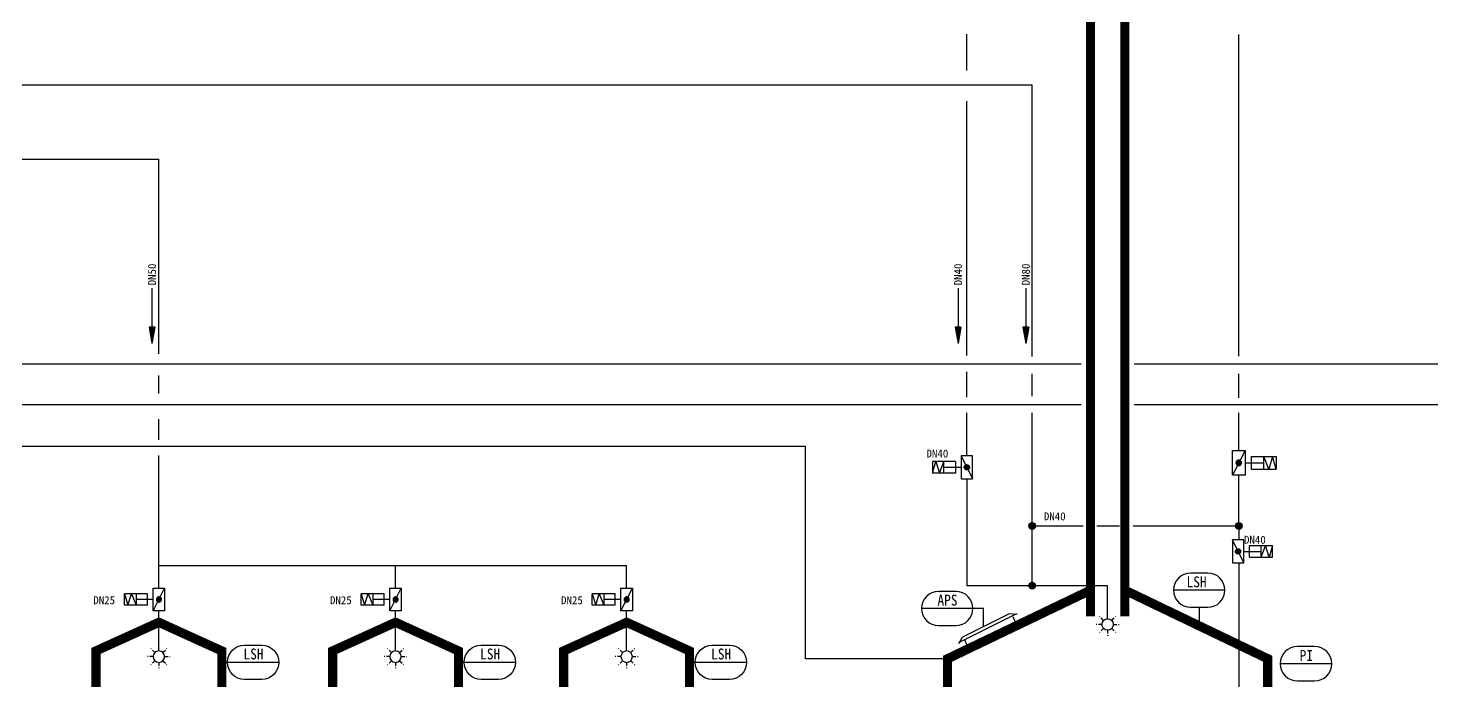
# Model space of a CAD drawing. Header units: millimetres. Extents: x 702 to 1891, y -286 to 555.
# Drawn here: x 1422.9 to 1623.6, y 252.4 to 345.8 of the extents above; entities that cross this region are included whole.
import ezdxf
from ezdxf.enums import TextEntityAlignment as Align

# ---------------------------------------------------------------- set-up
doc = ezdxf.new("R2010")
doc.units = ezdxf.units.MM
doc.header["$MEASUREMENT"] = 0
doc.linetypes.add('1', pattern=[0])
doc.linetypes.add('GESTRICHELT', pattern=[0.75, 0.5, -0.25])
doc.layers.get('0').update_dxf_attribs({"linetype": 'CONTINUOUS'})
for name, color, linetype in [('CIP', 24, 'CONTINUOUS'), ('DUENN', 7, 'CONTINUOUS'), ('PRODUKT', 3, 'CONTINUOUS'), ('TEXT', 7, 'CONTINUOUS')]:
    doc.layers.add(name, color=color, linetype=linetype)

# ---------------------------------------------------------------- blocks, each defined once
blk = doc.blocks.new('M')
at = {"layer": 'DUENN', "color": 1}
for p, q in [((10, 5), (5, 5)), ((5, -5), (10, -5))]:
    blk.add_line(p, q, dxfattribs=at)
for centre, start, end in [((5, 0), 90, 270), ((10, 0), 270, 90)]:
    blk.add_arc(centre, 5, start, end, dxfattribs=at)
blk = doc.blocks.new('T961')
at = {"color": 6, "linetype": 'GESTRICHELT', "ltscale": 3}
for p, q in [((-2.5, 0), (-5, 0)), ((-1.77, 1.77), (-3.54, 3.54)), ((1.77, 1.77), (3.54, 3.54)), ((2.5, 0), (5, 0)), ((-1.77, -1.77), (-3.54, -3.54)), ((0, -2.5), (0, -5)), ((1.77, -1.77), (3.54, -3.54))]:
    blk.add_line(p, q, dxfattribs=at)
at = {"color": 3}
blk.add_circle((0, 0), 2.5, dxfattribs=at)
blk = doc.blocks.new('P')
at = {"color": 3, "linetype": 'Continuous'}
for p, q in [((0, 2.2), (12.5, 0)), ((0, -2.2), (0, 2.2)), ((0, 1.7), (9.8, 0)), ((0, 1.3), (7.1, 0)), ((0, 0.8), (4.4, 0)), ((0, 0.3), (1.7, 0)), ((0, 0), (12.5, 0)), ((0, -2.2), (12.5, 0)), ((0, -0.3), (1.7, 0)), ((0, -0.8), (4.4, 0)), ((0, -1.3), (7.1, 0)), ((0, -1.7), (9.8, 0))]:
    blk.add_line(p, q, dxfattribs=at)

msp = doc.modelspace()

# ---------------------------------------------------------------- hatches: boundary and pattern name
at = {"layer": 'TEXT'}
for points in [[(1566.95, 274.61, 1), (1566, 274.61, 1)], [(1596.51, 274.61, 1), (1595.56, 274.61, 1)], [(1566.95, 266.06, 1), (1566, 266.06, 1)]]:
    msp.add_hatch(color=256, dxfattribs=at).paths.add_polyline_path(points)

# ---------------------------------------------------------------- linework, layer by layer
at = {"color": 163}
for p, q in [((1557.12, 339.76), (1557.12, 344.96)), ((1557.12, 299), (1557.12, 335.36)), ((1557.12, 293.03), (1557.12, 296.64)), ((1557.12, 284.62), (1557.12, 290.81)), ((1557.12, 281.35), (1557.13, 266.06)), ((1577.27, 266.06), (1557.13, 266.06))]:
    msp.add_line(p, q, dxfattribs=at)
for p, q in [((1440.58, 308.63), (1440.58, 303.07)), ((1555.88, 308.63), (1555.88, 303.07)), ((1565.57, 308.63), (1565.57, 303.07)), ((1554.37, 255.61), (1534.05, 255.61))]:
    msp.add_line(p, q)
at = {"color": 146}
for p, q in [((1573.5, 297.77), (1372.86, 297.77)), ((1767.84, 297.77), (1581.05, 297.77))]:
    msp.add_line(p, q, dxfattribs=at)
at = {"color": 7}
for p, q in [((1534.05, 285.98), (1376.86, 285.98)), ((1534.05, 255.61), (1534.05, 285.98))]:
    msp.add_line(p, q, dxfattribs=at)
at = {"color": 3, "linetype": '1'}
for p, q in [((1595.14, 281.86), (1595.14, 285.42)), ((1596.92, 285.42), (1595.14, 281.86)), ((1595.14, 285.42), (1596.92, 285.42)), ((1596.92, 285.42), (1596.92, 281.86)), ((1552.22, 282.17), (1552.71, 283.81)), ((1552.22, 283.81), (1552.22, 282.17)), ((1555.49, 283.81), (1552.22, 283.81)), ((1552.71, 283.81), (1553.2, 282.17)), ((1553.2, 282.17), (1553.85, 283.81)), ((1553.85, 282.17), (1553.85, 283.81)), ((1555.49, 283.81), (1555.49, 282.17)), ((1556.31, 284.62), (1557.94, 281.35)), ((1556.31, 284.62), (1556.31, 281.35)), ((1557.94, 284.62), (1556.31, 284.62)), ((1557.16, 283.36), (1556.76, 282.97)), ((1557.11, 283.36), (1556.76, 283.01)), ((1557.06, 283.35), (1556.77, 283.07)), ((1557.2, 283.35), (1556.77, 282.93)), ((1556.77, 283.08), (1556.79, 283.12)), ((1557.23, 283.35), (1556.78, 282.89)), ((1557.27, 283.33), (1556.79, 282.85)), ((1556.99, 283.33), (1556.79, 283.13)), ((1556.79, 283.12), (1556.8, 283.15)), ((1557.3, 283.32), (1556.8, 282.82)), ((1556.8, 283.15), (1556.82, 283.18)), ((1557.33, 283.3), (1556.82, 282.79)), ((1556.82, 283.18), (1556.84, 283.21)), ((1557.36, 283.28), (1556.84, 282.77)), ((1556.84, 283.21), (1556.86, 283.24)), ((1556.86, 283.24), (1556.89, 283.27)), ((1557.38, 283.26), (1556.86, 282.74)), ((1557.41, 283.24), (1556.88, 282.72)), ((1556.89, 283.27), (1556.92, 283.29)), ((1557.43, 283.21), (1556.91, 282.7)), ((1556.92, 283.29), (1556.95, 283.31)), ((1557.45, 283.19), (1556.94, 282.68)), ((1556.95, 283.31), (1556.98, 283.33)), ((1557.46, 283.16), (1556.97, 282.66)), ((1556.98, 283.33), (1557.02, 283.34)), ((1557.48, 283.12), (1557, 282.65)), ((1557.02, 283.34), (1557.05, 283.35)), ((1557.05, 283.35), (1557.09, 283.36)), ((1557.09, 283.36), (1557.13, 283.36)), ((1557.13, 283.36), (1557.17, 283.36)), ((1557.17, 283.36), (1557.2, 283.35)), ((1557.2, 283.35), (1557.24, 283.34)), ((1557.24, 283.34), (1557.27, 283.33)), ((1557.27, 283.33), (1557.31, 283.32)), ((1557.31, 283.32), (1557.34, 283.3)), ((1557.34, 283.3), (1557.37, 283.27)), ((1557.37, 283.27), (1557.4, 283.25)), ((1557.4, 283.25), (1557.42, 283.22)), ((1557.42, 283.22), (1557.44, 283.19)), ((1557.44, 283.19), (1557.46, 283.16)), ((1557.46, 283.16), (1557.48, 283.12)), ((1557.48, 283.12), (1557.49, 283.09)), ((1557.94, 281.35), (1557.94, 284.62)), ((1595.63, 283.71), (1595.62, 283.67)), ((1595.62, 283.67), (1595.62, 283.63)), ((1595.62, 283.66), (1596.04, 283.24)), ((1595.62, 283.63), (1595.63, 283.59)), ((1595.62, 283.61), (1595.99, 283.24)), ((1595.64, 283.75), (1595.63, 283.71)), ((1595.63, 283.71), (1596.09, 283.25)), ((1595.63, 283.59), (1595.63, 283.55)), ((1595.63, 283.55), (1595.64, 283.51)), ((1595.63, 283.55), (1595.93, 283.25)), ((1595.65, 283.79), (1595.64, 283.75)), ((1595.64, 283.75), (1596.13, 283.26)), ((1595.64, 283.51), (1595.66, 283.47)), ((1595.67, 283.82), (1595.65, 283.79)), ((1595.65, 283.79), (1596.17, 283.27)), ((1595.66, 283.82), (1596.2, 283.28)), ((1595.66, 283.48), (1595.86, 283.28)), ((1595.66, 283.47), (1595.68, 283.44)), ((1595.69, 283.86), (1595.67, 283.82)), ((1595.68, 283.85), (1596.24, 283.3)), ((1595.68, 283.44), (1595.7, 283.4)), ((1595.71, 283.89), (1595.69, 283.86)), ((1595.7, 283.88), (1596.27, 283.32)), ((1595.7, 283.4), (1595.73, 283.37)), ((1595.74, 283.92), (1595.71, 283.89)), ((1595.73, 283.91), (1596.29, 283.34)), ((1595.73, 283.37), (1595.76, 283.34)), ((1595.77, 283.95), (1595.74, 283.92)), ((1595.75, 283.94), (1596.32, 283.37)), ((1595.76, 283.34), (1595.79, 283.32)), ((1595.8, 283.97), (1595.77, 283.95)), ((1595.78, 283.96), (1596.34, 283.4)), ((1595.79, 283.32), (1595.82, 283.29)), ((1595.83, 283.99), (1595.8, 283.97)), ((1595.81, 283.98), (1596.36, 283.43)), ((1595.82, 283.29), (1595.86, 283.28)), ((1595.87, 284.01), (1595.83, 283.99)), ((1595.84, 284), (1596.38, 283.46)), ((1595.86, 283.28), (1595.9, 283.26)), ((1595.91, 284.03), (1595.87, 284.01)), ((1595.87, 284.01), (1596.4, 283.49)), ((1595.9, 283.26), (1595.93, 283.25)), ((1595.95, 284.04), (1595.91, 284.03)), ((1595.91, 284.03), (1596.41, 283.53)), ((1595.93, 283.25), (1595.97, 283.24)), ((1595.99, 284.04), (1595.95, 284.04)), ((1595.95, 284.04), (1596.42, 283.57)), ((1595.97, 283.24), (1596.01, 283.24)), ((1596.03, 284.04), (1595.99, 284.04)), ((1596, 284.04), (1596.42, 283.62)), ((1596.01, 283.24), (1596.02, 283.24)), ((1596.02, 283.24), (1596.06, 283.24)), ((1596.07, 284.04), (1596.03, 284.04)), ((1596.05, 284.04), (1596.42, 283.67)), ((1596.06, 283.24), (1596.1, 283.25)), ((1596.11, 284.03), (1596.07, 284.04)), ((1596.1, 283.25), (1596.14, 283.26)), ((1596.15, 284.02), (1596.11, 284.03)), ((1596.11, 284.03), (1596.42, 283.72)), ((1596.14, 283.26), (1596.18, 283.27)), ((1596.18, 284.01), (1596.15, 284.02)), ((1596.22, 283.99), (1596.18, 284.01)), ((1596.18, 284.01), (1596.39, 283.8)), ((1596.18, 283.27), (1596.22, 283.29)), ((1596.25, 283.97), (1596.22, 283.99)), ((1596.22, 283.29), (1596.25, 283.31)), ((1596.29, 283.94), (1596.25, 283.97)), ((1596.25, 283.31), (1596.28, 283.34)), ((1596.28, 283.34), (1596.31, 283.36)), ((1596.32, 283.92), (1596.29, 283.94)), ((1596.31, 283.36), (1596.34, 283.4)), ((1596.34, 283.88), (1596.32, 283.92)), ((1596.36, 283.85), (1596.34, 283.88)), ((1596.34, 283.4), (1596.36, 283.43)), ((1596.38, 283.82), (1596.36, 283.85)), ((1596.36, 283.43), (1596.38, 283.46)), ((1596.4, 283.78), (1596.38, 283.82)), ((1596.38, 283.46), (1596.4, 283.5)), ((1596.41, 283.74), (1596.4, 283.78)), ((1596.4, 283.5), (1596.41, 283.54)), ((1596.42, 283.7), (1596.41, 283.74)), ((1596.41, 283.54), (1596.42, 283.58)), ((1596.42, 283.66), (1596.42, 283.7)), ((1596.42, 283.62), (1596.42, 283.66)), ((1596.42, 283.58), (1596.42, 283.62)), ((1596.92, 283.64), (1597.81, 283.64)), ((1597.81, 284.53), (1601.37, 284.53)), ((1597.81, 284.53), (1597.81, 282.75)), ((1597.81, 283.64), (1599.59, 283.64)), ((1600.3, 282.75), (1599.59, 284.53)), ((1599.59, 282.75), (1599.59, 284.53)), ((1600.83, 284.53), (1600.3, 282.75)), ((1601.37, 282.75), (1600.83, 284.53)), ((1601.37, 284.53), (1601.37, 282.75)), ((1555.49, 282.17), (1552.22, 282.17)), ((1555.49, 282.99), (1553.85, 282.99)), ((1556.31, 282.99), (1555.49, 282.99)), ((1556.31, 281.35), (1557.94, 281.35)), ((1556.76, 283.01), (1556.77, 283.04)), ((1556.76, 282.97), (1556.76, 283.01)), ((1556.77, 282.93), (1556.76, 282.97)), ((1556.77, 283.04), (1556.77, 283.08)), ((1556.78, 282.9), (1556.77, 282.93)), ((1556.79, 282.86), (1556.78, 282.9)), ((1556.8, 282.83), (1556.79, 282.86)), ((1556.82, 282.79), (1556.8, 282.83)), ((1556.84, 282.76), (1556.82, 282.79)), ((1556.87, 282.74), (1556.84, 282.76)), ((1556.89, 282.71), (1556.87, 282.74)), ((1556.92, 282.69), (1556.89, 282.71)), ((1556.95, 282.67), (1556.92, 282.69)), ((1556.99, 282.65), (1556.95, 282.67)), ((1557.02, 282.64), (1556.99, 282.65)), ((1557.06, 282.63), (1557.02, 282.64)), ((1557.49, 283.09), (1557.03, 282.64)), ((1557.1, 282.62), (1557.06, 282.63)), ((1557.5, 283.05), (1557.07, 282.63)), ((1557.13, 282.62), (1557.1, 282.62)), ((1557.5, 283.01), (1557.11, 282.62)), ((1557.14, 282.62), (1557.13, 282.62)), ((1557.18, 282.62), (1557.14, 282.62)), ((1557.5, 282.96), (1557.16, 282.62)), ((1557.21, 282.63), (1557.18, 282.62)), ((1557.49, 282.91), (1557.21, 282.63)), ((1557.25, 282.64), (1557.21, 282.63)), ((1557.28, 282.65), (1557.25, 282.64)), ((1557.47, 282.84), (1557.28, 282.65)), ((1557.32, 282.67), (1557.28, 282.65)), ((1557.35, 282.69), (1557.32, 282.67)), ((1557.38, 282.72), (1557.35, 282.69)), ((1557.4, 282.74), (1557.38, 282.72)), ((1557.43, 282.77), (1557.4, 282.74)), ((1557.45, 282.8), (1557.43, 282.77)), ((1557.47, 282.83), (1557.45, 282.8)), ((1557.48, 282.87), (1557.47, 282.83)), ((1557.49, 282.9), (1557.48, 282.87)), ((1557.49, 283.09), (1557.5, 283.05)), ((1557.5, 282.94), (1557.49, 282.9)), ((1557.5, 283.05), (1557.5, 283.02)), ((1557.5, 283.02), (1557.5, 282.98)), ((1557.5, 282.98), (1557.5, 282.94)), ((1596.92, 281.86), (1595.14, 281.86)), ((1597.81, 282.75), (1601.37, 282.75)), ((1595.12, 272.6), (1595.12, 269.33)), ((1596.75, 269.33), (1595.12, 272.6)), ((1596.75, 272.6), (1595.12, 272.6)), ((1595.56, 270.9), (1595.99, 271.33)), ((1595.56, 270.94), (1595.94, 271.33)), ((1595.56, 270.99), (1595.9, 271.33)), ((1595.56, 271.05), (1595.84, 271.32)), ((1595.57, 270.86), (1596.02, 271.32)), ((1595.57, 271.05), (1595.58, 271.09)), ((1595.58, 270.83), (1596.06, 271.31)), ((1595.58, 271.09), (1595.59, 271.12)), ((1595.59, 271.12), (1595.77, 271.3)), ((1595.59, 270.8), (1596.09, 271.29)), ((1595.59, 271.12), (1595.61, 271.15)), ((1595.61, 270.77), (1596.12, 271.28)), ((1595.61, 271.15), (1595.63, 271.18)), ((1595.63, 270.74), (1596.15, 271.26)), ((1595.63, 271.18), (1595.65, 271.21)), ((1595.65, 271.21), (1595.68, 271.24)), ((1595.65, 270.72), (1596.17, 271.24)), ((1595.67, 270.69), (1596.2, 271.21)), ((1595.68, 271.24), (1595.71, 271.26)), ((1595.7, 270.67), (1596.22, 271.19)), ((1595.71, 271.26), (1595.74, 271.28)), ((1595.73, 270.65), (1596.24, 271.16)), ((1595.74, 271.28), (1595.77, 271.3)), ((1595.76, 270.64), (1596.25, 271.13)), ((1595.77, 271.3), (1595.81, 271.31)), ((1595.79, 270.62), (1596.27, 271.1)), ((1595.81, 271.31), (1595.84, 271.32)), ((1595.82, 270.61), (1596.28, 271.07)), ((1595.84, 271.32), (1595.88, 271.33)), ((1595.88, 271.33), (1595.92, 271.33)), ((1595.92, 271.33), (1595.96, 271.33)), ((1595.92, 271.33), (1595.92, 271.33)), ((1595.96, 271.33), (1596, 271.33)), ((1596, 271.33), (1596.03, 271.32)), ((1596.03, 271.32), (1596.07, 271.3)), ((1596.07, 271.3), (1596.1, 271.29)), ((1596.1, 271.29), (1596.13, 271.27)), ((1596.13, 271.27), (1596.16, 271.24)), ((1596.16, 271.24), (1596.19, 271.22)), ((1596.19, 271.22), (1596.22, 271.19)), ((1596.22, 271.19), (1596.24, 271.16)), ((1596.24, 271.16), (1596.25, 271.13)), ((1596.25, 271.13), (1596.27, 271.09)), ((1596.27, 271.09), (1596.28, 271.06)), ((1596.75, 269.33), (1596.75, 272.6)), ((1597.57, 270.15), (1597.57, 271.79)), ((1597.57, 271.79), (1600.84, 271.79)), ((1599.2, 271.79), (1599.2, 270.15)), ((1599.86, 271.79), (1599.2, 270.15)), ((1600.35, 270.15), (1599.86, 271.79)), ((1600.84, 271.79), (1600.35, 270.15)), ((1600.84, 270.15), (1600.84, 271.79)), ((1595.12, 269.33), (1596.75, 269.33)), ((1595.56, 271.01), (1595.57, 271.05)), ((1595.56, 270.98), (1595.56, 271.01)), ((1595.56, 270.94), (1595.56, 270.98)), ((1595.56, 270.9), (1595.56, 270.94)), ((1595.57, 270.87), (1595.56, 270.9)), ((1595.58, 270.83), (1595.57, 270.87)), ((1595.6, 270.8), (1595.58, 270.83)), ((1595.61, 270.76), (1595.6, 270.8)), ((1595.64, 270.73), (1595.61, 270.76)), ((1595.66, 270.71), (1595.64, 270.73)), ((1595.69, 270.68), (1595.66, 270.71)), ((1595.72, 270.66), (1595.69, 270.68)), ((1595.75, 270.64), (1595.72, 270.66)), ((1595.78, 270.62), (1595.75, 270.64)), ((1595.82, 270.61), (1595.78, 270.62)), ((1595.85, 270.6), (1595.82, 270.61)), ((1595.89, 270.6), (1595.85, 270.6)), ((1595.86, 270.6), (1596.29, 271.03)), ((1595.93, 270.59), (1595.89, 270.6)), ((1595.9, 270.6), (1596.29, 270.99)), ((1595.97, 270.6), (1595.93, 270.59)), ((1595.95, 270.6), (1596.29, 270.94)), ((1596, 270.6), (1595.97, 270.6)), ((1596, 270.6), (1596.29, 270.89)), ((1596.04, 270.61), (1596, 270.6)), ((1596.07, 270.63), (1596.04, 270.61)), ((1596.07, 270.62), (1596.26, 270.82)), ((1596.11, 270.64), (1596.07, 270.63)), ((1596.14, 270.66), (1596.11, 270.64)), ((1596.17, 270.69), (1596.14, 270.66)), ((1596.19, 270.71), (1596.17, 270.69)), ((1596.22, 270.74), (1596.19, 270.71)), ((1596.24, 270.77), (1596.22, 270.74)), ((1596.26, 270.8), (1596.24, 270.77)), ((1596.27, 270.84), (1596.26, 270.8)), ((1596.28, 270.87), (1596.27, 270.84)), ((1596.28, 271.06), (1596.29, 271.02)), ((1596.29, 270.91), (1596.28, 270.87)), ((1596.29, 271.02), (1596.29, 270.98)), ((1596.29, 270.98), (1596.29, 270.95)), ((1596.29, 270.95), (1596.29, 270.91)), ((1596.75, 270.97), (1597.57, 270.97)), ((1597.57, 270.97), (1599.2, 270.97)), ((1597.57, 270.15), (1600.84, 270.15)), ((1440.75, 265.73), (1442.39, 265.73)), ((1440.75, 262.46), (1442.39, 265.73)), ((1440.75, 262.46), (1440.75, 265.73)), ((1442.39, 265.73), (1442.39, 262.46)), ((1474.6, 265.73), (1476.24, 265.73)), ((1474.6, 262.46), (1476.24, 265.73)), ((1474.6, 262.46), (1474.6, 265.73)), ((1476.24, 265.73), (1476.24, 262.46)), ((1507.65, 265.73), (1509.29, 265.73)), ((1507.65, 262.46), (1509.29, 265.73)), ((1507.65, 262.46), (1507.65, 265.73)), ((1509.29, 265.73), (1509.29, 262.46)), ((1439.93, 264.91), (1436.66, 264.91)), ((1436.66, 264.91), (1437.15, 263.27)), ((1436.66, 263.27), (1436.66, 264.91)), ((1439.93, 263.27), (1436.66, 263.27)), ((1437.15, 263.27), (1437.64, 264.91)), ((1437.64, 264.91), (1438.3, 263.27)), ((1438.3, 264.91), (1438.3, 263.27)), ((1439.93, 264.09), (1438.3, 264.09)), ((1439.93, 263.27), (1439.93, 264.91)), ((1440.75, 264.09), (1439.93, 264.09)), ((1441.22, 264.18), (1441.21, 264.14)), ((1441.21, 264.14), (1441.21, 264.11)), ((1441.6, 263.72), (1441.21, 264.11)), ((1441.21, 264.11), (1441.21, 264.07)), ((1441.21, 264.07), (1441.21, 264.03)), ((1441.56, 263.72), (1441.21, 264.06)), ((1441.21, 264.03), (1441.22, 264)), ((1441.23, 264.22), (1441.22, 264.18)), ((1441.68, 263.73), (1441.22, 264.19)), ((1441.64, 263.72), (1441.22, 264.15)), ((1441.5, 263.73), (1441.22, 264.01)), ((1441.22, 264), (1441.23, 263.96)), ((1441.25, 264.25), (1441.23, 264.22)), ((1441.23, 263.96), (1441.25, 263.93)), ((1441.72, 263.74), (1441.24, 264.22)), ((1441.44, 263.75), (1441.24, 263.94)), ((1441.27, 264.28), (1441.25, 264.25)), ((1441.75, 263.76), (1441.25, 264.26)), ((1441.25, 263.93), (1441.26, 263.89)), ((1441.26, 263.89), (1441.29, 263.86)), ((1441.29, 264.31), (1441.27, 264.28)), ((1441.78, 263.78), (1441.27, 264.28)), ((1441.31, 264.34), (1441.29, 264.31)), ((1441.8, 263.79), (1441.29, 264.31)), ((1441.29, 263.86), (1441.31, 263.83)), ((1441.34, 264.37), (1441.31, 264.34)), ((1441.83, 263.82), (1441.31, 264.34)), ((1441.31, 263.83), (1441.34, 263.81)), ((1441.85, 263.84), (1441.33, 264.36)), ((1441.37, 264.39), (1441.34, 264.37)), ((1441.34, 263.81), (1441.37, 263.79)), ((1441.87, 263.86), (1441.36, 264.38)), ((1441.4, 264.41), (1441.37, 264.39)), ((1441.37, 263.79), (1441.4, 263.77)), ((1441.89, 263.89), (1441.38, 264.4)), ((1441.43, 264.43), (1441.4, 264.41)), ((1441.4, 263.77), (1441.43, 263.75)), ((1441.91, 263.92), (1441.41, 264.42)), ((1441.47, 264.44), (1441.43, 264.43)), ((1441.43, 263.75), (1441.47, 263.74)), ((1441.92, 263.95), (1441.45, 264.43)), ((1441.51, 264.45), (1441.47, 264.44)), ((1441.47, 263.74), (1441.5, 263.73)), ((1441.94, 263.99), (1441.48, 264.44)), ((1441.5, 263.73), (1441.54, 263.72)), ((1441.54, 264.45), (1441.51, 264.45)), ((1441.94, 264.03), (1441.52, 264.45)), ((1441.58, 264.46), (1441.54, 264.45)), ((1441.54, 263.72), (1441.58, 263.72)), ((1441.95, 264.07), (1441.56, 264.46)), ((1441.59, 264.46), (1441.58, 264.46)), ((1441.58, 263.72), (1441.61, 263.72)), ((1441.62, 264.45), (1441.59, 264.46)), ((1441.95, 264.11), (1441.61, 264.46)), ((1441.61, 263.72), (1441.65, 263.72)), ((1441.66, 264.45), (1441.62, 264.45)), ((1441.65, 263.72), (1441.69, 263.73)), ((1441.94, 264.17), (1441.66, 264.45)), ((1441.7, 264.44), (1441.66, 264.45)), ((1441.69, 263.73), (1441.72, 263.75)), ((1441.73, 264.42), (1441.7, 264.44)), ((1441.72, 263.75), (1441.75, 263.76)), ((1441.92, 264.24), (1441.73, 264.42)), ((1441.76, 264.41), (1441.73, 264.42)), ((1441.75, 263.76), (1441.79, 263.78)), ((1441.8, 264.39), (1441.76, 264.41)), ((1441.79, 263.78), (1441.82, 263.8)), ((1441.82, 264.36), (1441.8, 264.39)), ((1441.85, 264.34), (1441.82, 264.36)), ((1441.82, 263.8), (1441.84, 263.83)), ((1441.84, 263.83), (1441.87, 263.86)), ((1441.88, 264.31), (1441.85, 264.34)), ((1441.87, 263.86), (1441.89, 263.89)), ((1441.9, 264.28), (1441.88, 264.31)), ((1441.89, 263.89), (1441.91, 263.92)), ((1441.91, 264.24), (1441.9, 264.28)), ((1441.93, 264.21), (1441.91, 264.24)), ((1441.91, 263.92), (1441.92, 263.95)), ((1441.92, 263.95), (1441.94, 263.99)), ((1441.94, 264.17), (1441.93, 264.21)), ((1441.95, 264.14), (1441.94, 264.17)), ((1441.94, 264.03), (1441.95, 264.06)), ((1441.94, 263.99), (1441.94, 264.03)), ((1441.95, 264.1), (1441.95, 264.14)), ((1441.95, 264.06), (1441.95, 264.1)), ((1470.51, 264.91), (1471, 263.27)), ((1470.51, 263.27), (1470.51, 264.91)), ((1473.78, 264.91), (1470.51, 264.91)), ((1473.78, 263.27), (1470.51, 263.27)), ((1471, 263.27), (1471.49, 264.91)), ((1471.49, 264.91), (1472.15, 263.27)), ((1472.15, 264.91), (1472.15, 263.27)), ((1473.78, 264.09), (1472.15, 264.09)), ((1473.78, 263.27), (1473.78, 264.91)), ((1474.6, 264.09), (1473.78, 264.09)), ((1475.07, 264.18), (1475.06, 264.14)), ((1475.06, 264.14), (1475.06, 264.11)), ((1475.45, 263.72), (1475.06, 264.11)), ((1475.06, 264.11), (1475.06, 264.07)), ((1475.06, 264.07), (1475.06, 264.03)), ((1475.41, 263.72), (1475.06, 264.06)), ((1475.06, 264.03), (1475.07, 264)), ((1475.08, 264.22), (1475.07, 264.18)), ((1475.53, 263.73), (1475.07, 264.19)), ((1475.49, 263.72), (1475.07, 264.15)), ((1475.35, 263.73), (1475.07, 264.01)), ((1475.07, 264), (1475.08, 263.96)), ((1475.1, 264.25), (1475.08, 264.22)), ((1475.08, 263.96), (1475.1, 263.93)), ((1475.57, 263.74), (1475.09, 264.22)), ((1475.29, 263.75), (1475.09, 263.94)), ((1475.12, 264.28), (1475.1, 264.25)), ((1475.6, 263.76), (1475.1, 264.26)), ((1475.1, 263.93), (1475.11, 263.89)), ((1475.11, 263.89), (1475.14, 263.86)), ((1475.14, 264.31), (1475.12, 264.28)), ((1475.63, 263.78), (1475.12, 264.28)), ((1475.16, 264.34), (1475.14, 264.31)), ((1475.65, 263.79), (1475.14, 264.31)), ((1475.14, 263.86), (1475.16, 263.83)), ((1475.19, 264.37), (1475.16, 264.34)), ((1475.68, 263.82), (1475.16, 264.34)), ((1475.16, 263.83), (1475.19, 263.81)), ((1475.7, 263.84), (1475.18, 264.36)), ((1475.22, 264.39), (1475.19, 264.37)), ((1475.19, 263.81), (1475.22, 263.79)), ((1475.72, 263.86), (1475.21, 264.38)), ((1475.25, 264.41), (1475.22, 264.39)), ((1475.22, 263.79), (1475.25, 263.77)), ((1475.74, 263.89), (1475.23, 264.4)), ((1475.28, 264.43), (1475.25, 264.41)), ((1475.25, 263.77), (1475.28, 263.75)), ((1475.76, 263.92), (1475.26, 264.42)), ((1475.32, 264.44), (1475.28, 264.43)), ((1475.28, 263.75), (1475.32, 263.74)), ((1475.77, 263.95), (1475.3, 264.43)), ((1475.36, 264.45), (1475.32, 264.44)), ((1475.32, 263.74), (1475.35, 263.73)), ((1475.78, 263.99), (1475.33, 264.44)), ((1475.35, 263.73), (1475.39, 263.72)), ((1475.39, 264.45), (1475.36, 264.45)), ((1475.79, 264.03), (1475.37, 264.45)), ((1475.43, 264.46), (1475.39, 264.45)), ((1475.39, 263.72), (1475.43, 263.72)), ((1475.8, 264.07), (1475.41, 264.46)), ((1475.44, 264.46), (1475.43, 264.46)), ((1475.43, 263.72), (1475.46, 263.72)), ((1475.47, 264.45), (1475.44, 264.46)), ((1475.8, 264.11), (1475.46, 264.46)), ((1475.46, 263.72), (1475.5, 263.72)), ((1475.51, 264.45), (1475.47, 264.45)), ((1475.5, 263.72), (1475.54, 263.73)), ((1475.55, 264.44), (1475.51, 264.45)), ((1475.79, 264.17), (1475.51, 264.45)), ((1475.54, 263.73), (1475.57, 263.75)), ((1475.58, 264.42), (1475.55, 264.44)), ((1475.57, 263.75), (1475.6, 263.76)), ((1475.77, 264.24), (1475.58, 264.42)), ((1475.61, 264.41), (1475.58, 264.42)), ((1475.6, 263.76), (1475.64, 263.78)), ((1475.65, 264.39), (1475.61, 264.41)), ((1475.64, 263.78), (1475.67, 263.8)), ((1475.67, 264.36), (1475.65, 264.39)), ((1475.7, 264.34), (1475.67, 264.36)), ((1475.67, 263.8), (1475.69, 263.83)), ((1475.69, 263.83), (1475.72, 263.86)), ((1475.72, 264.31), (1475.7, 264.34)), ((1475.75, 264.28), (1475.72, 264.31)), ((1475.72, 263.86), (1475.74, 263.89)), ((1475.74, 263.89), (1475.76, 263.92)), ((1475.76, 264.24), (1475.75, 264.28)), ((1475.78, 264.21), (1475.76, 264.24)), ((1475.76, 263.92), (1475.77, 263.95)), ((1475.77, 263.95), (1475.79, 263.99)), ((1475.79, 264.17), (1475.78, 264.21)), ((1475.79, 264.14), (1475.79, 264.17)), ((1475.8, 264.1), (1475.79, 264.14)), ((1475.79, 264.03), (1475.8, 264.06)), ((1475.79, 263.99), (1475.79, 264.03)), ((1475.8, 264.06), (1475.8, 264.1)), ((1503.56, 264.91), (1504.05, 263.27)), ((1503.56, 263.27), (1503.56, 264.91)), ((1506.83, 264.91), (1503.56, 264.91)), ((1506.83, 263.27), (1503.56, 263.27)), ((1504.05, 263.27), (1504.54, 264.91)), ((1504.54, 264.91), (1505.2, 263.27)), ((1505.2, 264.91), (1505.2, 263.27)), ((1506.83, 264.09), (1505.2, 264.09)), ((1506.83, 263.27), (1506.83, 264.91)), ((1507.65, 264.09), (1506.83, 264.09)), ((1508.12, 264.18), (1508.11, 264.14)), ((1508.54, 263.72), (1508.11, 264.15)), ((1508.11, 264.14), (1508.11, 264.11)), ((1508.5, 263.72), (1508.11, 264.11)), ((1508.11, 264.11), (1508.11, 264.07)), ((1508.11, 264.07), (1508.11, 264.03)), ((1508.45, 263.72), (1508.11, 264.06)), ((1508.11, 264.03), (1508.12, 264)), ((1508.13, 264.22), (1508.12, 264.18)), ((1508.58, 263.73), (1508.12, 264.19)), ((1508.4, 263.73), (1508.12, 264.01)), ((1508.12, 264), (1508.13, 263.96)), ((1508.15, 264.25), (1508.13, 264.22)), ((1508.61, 263.74), (1508.13, 264.22)), ((1508.13, 263.96), (1508.15, 263.93)), ((1508.33, 263.75), (1508.14, 263.94)), ((1508.17, 264.28), (1508.15, 264.25)), ((1508.65, 263.76), (1508.15, 264.26)), ((1508.15, 263.93), (1508.16, 263.89)), ((1508.16, 263.89), (1508.18, 263.86)), ((1508.19, 264.31), (1508.17, 264.28)), ((1508.68, 263.78), (1508.17, 264.28)), ((1508.18, 263.86), (1508.21, 263.83)), ((1508.21, 264.34), (1508.19, 264.31)), ((1508.7, 263.79), (1508.19, 264.31)), ((1508.24, 264.37), (1508.21, 264.34)), ((1508.73, 263.82), (1508.21, 264.34)), ((1508.21, 263.83), (1508.24, 263.81)), ((1508.75, 263.84), (1508.23, 264.36)), ((1508.27, 264.39), (1508.24, 264.37)), ((1508.24, 263.81), (1508.26, 263.79)), ((1508.77, 263.86), (1508.25, 264.38)), ((1508.26, 263.79), (1508.3, 263.77)), ((1508.3, 264.41), (1508.27, 264.39)), ((1508.79, 263.89), (1508.28, 264.4)), ((1508.33, 264.43), (1508.3, 264.41)), ((1508.3, 263.77), (1508.33, 263.75)), ((1508.81, 263.92), (1508.31, 264.42)), ((1508.37, 264.44), (1508.33, 264.43)), ((1508.33, 263.75), (1508.36, 263.74)), ((1508.82, 263.95), (1508.34, 264.43)), ((1508.36, 263.74), (1508.4, 263.73)), ((1508.4, 264.45), (1508.37, 264.44)), ((1508.83, 263.99), (1508.38, 264.44)), ((1508.44, 264.45), (1508.4, 264.45)), ((1508.4, 263.73), (1508.44, 263.72)), ((1508.84, 264.03), (1508.42, 264.45)), ((1508.48, 264.46), (1508.44, 264.45)), ((1508.44, 263.72), (1508.47, 263.72)), ((1508.85, 264.07), (1508.46, 264.46)), ((1508.47, 263.72), (1508.51, 263.72)), ((1508.49, 264.46), (1508.48, 264.46)), ((1508.52, 264.45), (1508.49, 264.46)), ((1508.85, 264.11), (1508.5, 264.46)), ((1508.51, 263.72), (1508.55, 263.72)), ((1508.56, 264.45), (1508.52, 264.45)), ((1508.55, 263.72), (1508.58, 263.73)), ((1508.6, 264.44), (1508.56, 264.45)), ((1508.84, 264.17), (1508.56, 264.45)), ((1508.58, 263.73), (1508.62, 263.75)), ((1508.63, 264.42), (1508.6, 264.44)), ((1508.62, 263.75), (1508.65, 263.76)), ((1508.81, 264.24), (1508.63, 264.42)), ((1508.66, 264.41), (1508.63, 264.42)), ((1508.65, 263.76), (1508.68, 263.78)), ((1508.69, 264.39), (1508.66, 264.41)), ((1508.68, 263.78), (1508.71, 263.8)), ((1508.72, 264.36), (1508.69, 264.39)), ((1508.71, 263.8), (1508.74, 263.83)), ((1508.75, 264.34), (1508.72, 264.36)), ((1508.74, 263.83), (1508.77, 263.86)), ((1508.77, 264.31), (1508.75, 264.34)), ((1508.79, 264.28), (1508.77, 264.31)), ((1508.77, 263.86), (1508.79, 263.89)), ((1508.81, 264.24), (1508.79, 264.28)), ((1508.79, 263.89), (1508.81, 263.92)), ((1508.83, 264.21), (1508.81, 264.24)), ((1508.81, 263.92), (1508.82, 263.95)), ((1508.82, 263.95), (1508.83, 263.99)), ((1508.84, 264.17), (1508.83, 264.21)), ((1508.83, 263.99), (1508.84, 264.03)), ((1508.84, 264.14), (1508.84, 264.17)), ((1508.85, 264.1), (1508.84, 264.14)), ((1508.84, 264.03), (1508.85, 264.06)), ((1508.85, 264.06), (1508.85, 264.1)), ((1442.39, 262.46), (1440.75, 262.46)), ((1476.24, 262.46), (1474.6, 262.46)), ((1509.29, 262.46), (1507.65, 262.46))]:
    msp.add_line(p, q, dxfattribs=at)
at = {"color": 141}
msp.add_line((1577.27, 261.33), (1577.27, 266.06), dxfattribs=at)
at = {"layer": 'CIP'}
for p, q in [((1596.03, 298.9), (1596.03, 344.93)), ((1566.48, 337.69), (1315.69, 337.69)), ((1566.48, 298.86), (1566.48, 337.69)), ((1301.09, 327.09), (1441.57, 327.09)), ((1441.57, 299.25), (1441.57, 327.09)), ((1441.57, 293.58), (1441.57, 296.13)), ((1566.48, 293.17), (1566.48, 296.36)), ((1596.03, 292.95), (1596.03, 296.36)), ((1441.57, 286.94), (1441.57, 289.89)), ((1566.48, 266.06), (1566.48, 290.81)), ((1596.03, 285.42), (1596.03, 290.81)), ((1441.57, 268.97), (1441.57, 284.7)), ((1596.03, 274.61), (1596.03, 281.86)), ((1566.48, 274.61), (1573.77, 274.61)), ((1575.72, 274.61), (1578.97, 274.61)), ((1580.92, 274.61), (1596.03, 274.61)), ((1596.03, 274.61), (1596.03, 272.57)), ((1596.03, 269.3), (1596.03, 246.61)), ((1441.57, 268.97), (1508.47, 268.97)), ((1441.57, 265.73), (1441.57, 268.97)), ((1475.42, 265.73), (1475.42, 268.97)), ((1508.47, 265.73), (1508.47, 268.97)), ((1441.57, 256.73), (1441.57, 262.46)), ((1475.42, 256.73), (1475.42, 262.46)), ((1508.47, 256.73), (1508.47, 262.46))]:
    msp.add_line(p, q, dxfattribs=at)
at = {"layer": 'DUENN', "color": 1}
for p, q in [((1594.04, 265.42), (1586.68, 265.42)), ((1559.5, 262.8), (1550.64, 262.8)), ((1564.25, 262.03), (1556.02, 257.95)), ((1563.16, 262.03), (1556.61, 258.75)), ((1559.5, 260.16), (1559.5, 262.8)), ((1564.33, 261.95), (1563.16, 262.03)), ((1564.25, 260.5), (1563.74, 261.59)), ((1590.36, 262.97), (1590.36, 260.52)), ((1556.53, 258.75), (1555.95, 257.74)), ((1557.33, 257.15), (1556.82, 258.32)), ((1451.37, 255.1), (1450.57, 255.1)), ((1451.37, 255.1), (1458.73, 255.1)), ((1485.22, 255.1), (1484.42, 255.1)), ((1485.22, 255.1), (1492.58, 255.1)), ((1518.27, 255.1), (1517.46, 255.1)), ((1518.27, 255.1), (1525.63, 255.1)), ((1609.32, 254.89), (1601.96, 254.89))]:
    msp.add_line(p, q, dxfattribs=at)
at = {"layer": 'DUENN', "color": 1, "const_width": 1.32}
for points in [[(1574.82, 261.69), (1574.82, 491.86)], [(1579.73, 261.69), (1579.73, 471.81), (1605.6, 471.81), (1605.6, 416), (1623.71, 416), (1623.71, 411.69), (1654.32, 411.69), (1676.32, 411.69), (1676.32, 416), (1693.71, 416), (1693.71, 422.7), (1676.32, 422.7), (1676.32, 427.48), (1623.71, 427.48), (1623.71, 422.7), (1612.31, 422.7), (1612.31, 472.85), (1634.98, 472.85), (1634.98, 459.2)], [(1574.82, 277.65), (1574.82, 265.42), (1554.37, 255.61), (1554.37, 226.17), (1577.27, 221.26), (1600.17, 226.17), (1600.17, 255.61), (1579.73, 265.42), (1579.73, 277.65)]]:
    msp.add_lwpolyline(points, dxfattribs=at)
for points in [[(1441.57, 260.82), (1432.57, 256.73), (1432.57, 240.38), (1450.57, 240.38), (1450.57, 256.73)], [(1475.42, 260.82), (1466.42, 256.73), (1466.42, 240.38), (1484.42, 240.38), (1484.42, 256.73)], [(1508.47, 260.82), (1499.47, 256.73), (1499.47, 240.38), (1517.46, 240.38), (1517.46, 256.73)]]:
    msp.add_lwpolyline(points, close=True, dxfattribs=at)
at = {"layer": 'PRODUKT'}
for p, q in [((1573.5, 291.93), (1352.39, 291.93)), ((1714.32, 291.93), (1581.05, 291.93))]:
    msp.add_line(p, q, dxfattribs=at)
at = {"layer": 'TEXT'}
for centre in [(1566.48, 274.61), (1596.03, 274.61), (1566.48, 266.06)]:
    msp.add_circle(centre, 0.475, dxfattribs=at)

# ---------------------------------------------------------------- block references
at = {"xscale": -0.1869216428851201, "yscale": 0.1869216428851201, "zscale": 0.1869216428851201, "rotation": 89.99999999999999}
for p in [(1440.58, 303.07), (1555.88, 303.07), (1565.57, 303.07)]:
    msp.add_blockref('P', p, dxfattribs=at)
for name, p, xscale, yscale, zscale in [('M', (1586.68, 265.42), 0.49066931257344, 0.49066931257344, 0.49066931257344), ('M', (1550.64, 262.8), 0.49066931257344, 0.49066931257344, 0.49066931257344), ('T961', (1577.27, 260.52), 0.3271128750489599, 0.3271128750489599, 0.3271128750489599), ('T961', (1441.57, 255.91), -0.3271128750489599, 0.3271128750489599, 0.3271128750489599), ('M', (1458.73, 255.1), -0.49066931257344, 0.49066931257344, 0.49066931257344), ('T961', (1475.42, 255.91), -0.3271128750489599, 0.3271128750489599, 0.3271128750489599), ('M', (1492.58, 255.1), -0.49066931257344, 0.49066931257344, 0.49066931257344), ('T961', (1508.47, 255.91), -0.3271128750489599, 0.3271128750489599, 0.3271128750489599), ('M', (1525.63, 255.1), -0.49066931257344, 0.49066931257344, 0.49066931257344), ('M', (1601.96, 254.89), 0.49066931257344, 0.49066931257344, 0.49066931257344)]:
    msp.add_blockref(name, p, dxfattribs=dict(xscale=xscale, yscale=yscale, zscale=zscale))

# ---------------------------------------------------------------- texts
at = {"layer": 'TEXT'}
for s, p in [('DN50', (1441.5, 309.03)), ('DN40', (1556.79, 309.03)), ('DN80', (1566.48, 309.03))]:
    msp.add_text(s, height=1.145, rotation=90, dxfattribs=at).set_placement(p, align=Align.BOTTOM_LEFT)
for s, p in [('DN40', (1551.36, 284.05)), ('DN40', (1568.15, 275.07)), ('DN40', (1596.77, 271.71)), ('DN25', (1432.19, 263.07)), ('DN25', (1466.04, 263.07)), ('DN25', (1499.09, 263.07))]:
    msp.add_text(s, height=1.145, dxfattribs=at).set_placement(p, align=Align.BOTTOM_LEFT)
at = {"layer": 'TEXT', "width": 0.9}
for s, p in [('LSH', (1589.99, 266.61)), ('APS', (1554.36, 264)), ('LSH', (1455.1, 256.29)), ('LSH', (1488.95, 256.29)), ('LSH', (1521.99, 256.29)), ('PI', (1605.68, 256.08))]:
    msp.add_text(s, height=1.558, dxfattribs=at).set_placement(p, align=Align.MIDDLE_CENTER)

doc.saveas('drawing.dxf')
